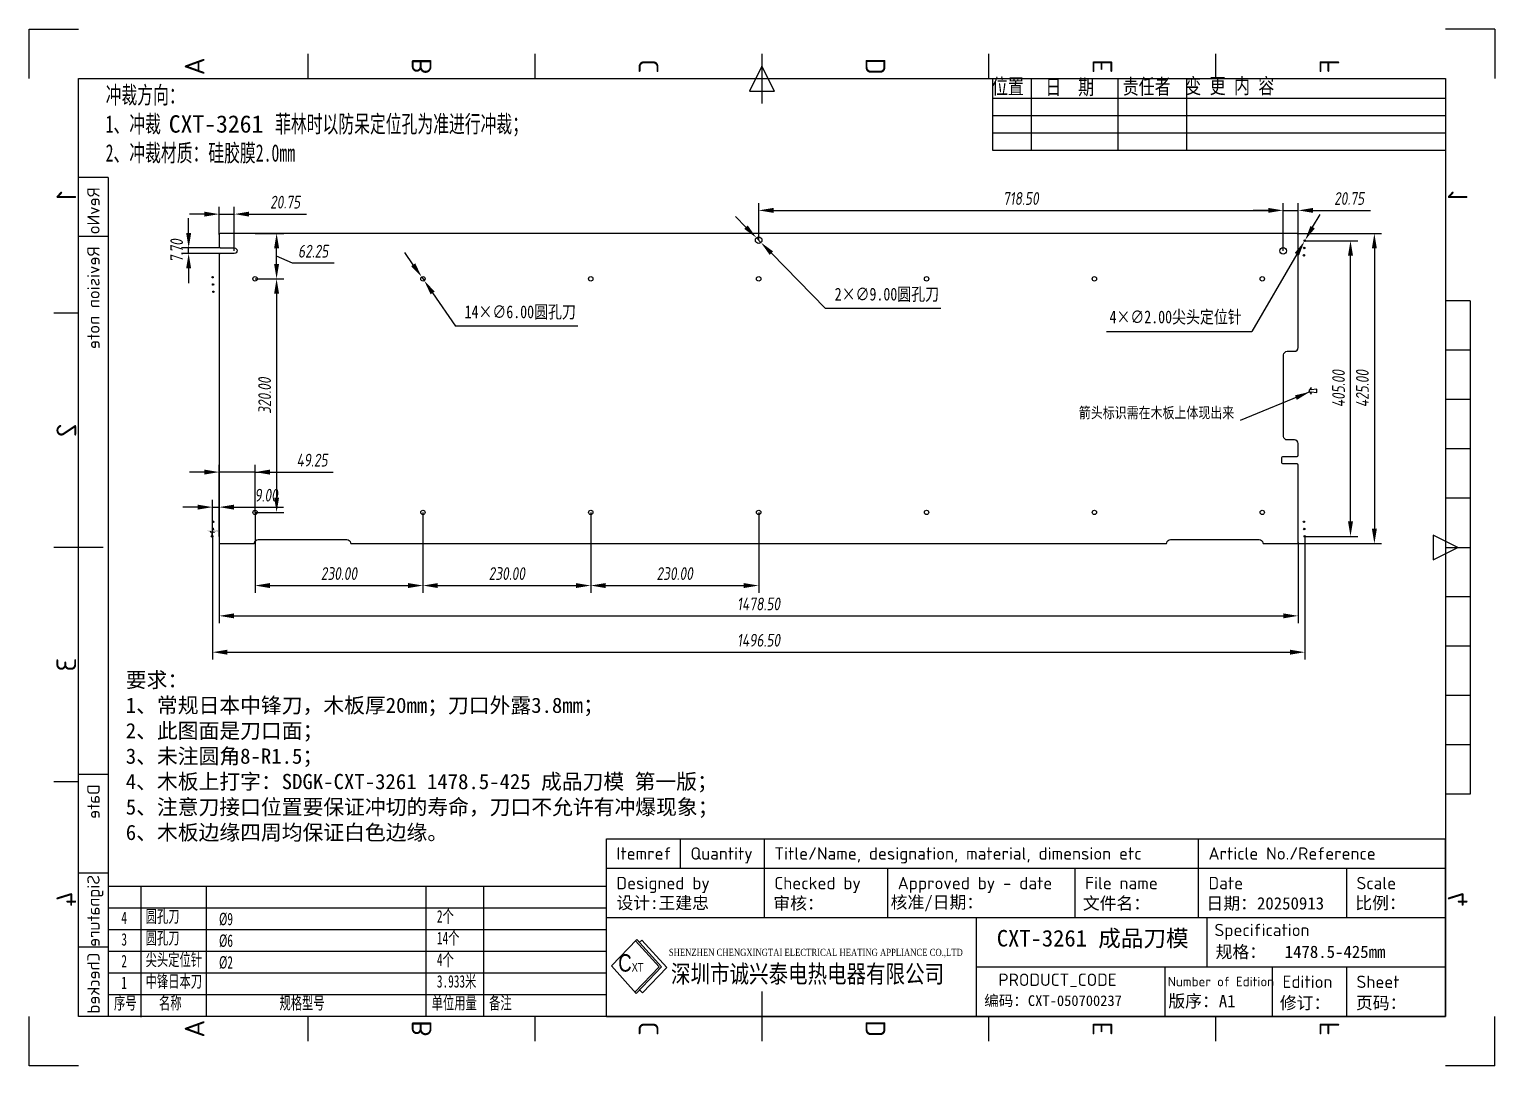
# Model space of a CAD drawing. Header units: millimetres. Extents: x -2003 to 8583, y -2734 to 1824.
# Drawn here: x 6575 to 8583, y 404 to 1824 of the extents above; entities that cross this region are included whole.
import ezdxf
from ezdxf.enums import TextEntityAlignment as Align

# ---------------------------------------------------------------- set-up
doc = ezdxf.new("R2010")
doc.units = ezdxf.units.MM
doc.header["$PDMODE"] = 35
doc.header["$PDSIZE"] = -8
for name, color, linetype in [('0 @ 1', 7, 'Continuous'), ('FRAME 025', 7, 'Continuous'), ('FRAME 050', 6, 'Continuous'), ('FRAME 070', 5, 'Continuous'), ('FRAME 200', 8, 'Continuous')]:
    doc.layers.add(name, color=color, linetype=linetype)
for name, color, linetype, lineweight in [('几何体', 7, 'Continuous', 15), ('剖面线层', 2, 'Continuous', 25), ('参照', 6, 'Continuous', 9), ('标注', 84, 'Continuous', 9)]:
    doc.layers.add(name, color=color, linetype=linetype, lineweight=lineweight)
doc.styles.add('ISO Proportional', font='isocpeur.ttf')
doc.styles.get("Standard").update_dxf_attribs({"font": 'txt', "width": 0.8})
doc.styles.add('斜仿宋', font='tssdeng.shx', dxfattribs={"width": 0.8, "oblique": 8, "bigfont": 'tssdchn.shx'})
doc.styles.add('机械', font='', dxfattribs={"width": 0.667, "height": 16})
doc.styles.add('标准', font='txt', dxfattribs={"width": 0.667, "height": 22.577778})
doc.styles.add('标注', font='', dxfattribs={"height": 12})
doc.styles.get('机械').set_extended_font_data('SimSun')
doc.styles.get('标注').set_extended_font_data('SimSun')
doc.dimstyles.new('GB 4458', dxfattribs={"dimtxt": 3.5, "dimasz": 2.5, "dimexe": 1.25, "dimexo": 0.625, "dimtad": 1, "dimtoh": 1, "dimzin": 9, "dimdsep": 46, "dimtxsty": '斜仿宋', "dimcen": 2.5, "dimazin": 2, "dimtfac": 1, "dimtdec": 4, "dimtmove": 0, "dimatfit": 3, "dimfxl": 1, "dimtolj": 1, "dimtzin": 0, "dimarcsym": 1})
doc.dimstyles.new('ISO-25', dxfattribs={"dimtxt": 2.5, "dimasz": 2.5, "dimexe": 1.25, "dimexo": 0.625, "dimtad": 1, "dimtoh": 1, "dimzin": 9, "dimdsep": 46, "dimtxsty": '斜仿宋', "dimcen": 2.5, "dimazin": 2, "dimtfac": 1, "dimtmove": 0, "dimatfit": 3, "dimfxl": 1, "dimarcsym": 1})

# ---------------------------------------------------------------- blocks, each defined once
blk = doc.blocks.new('*D40')
at = {"layer": 'Defpoints', "color": 0}
for p in [(6825.7, 1129.5), (6826.5, 1135.1), (6826.5, 1129.5)]:
    blk.add_point(p, dxfattribs=at)
at = {"layer": '参照', "color": 0, "lineweight": -2}
for p, q in [((6824.5, 1135.1), (6823.2, 1135.1)), ((6825.7, 1129.8), (6825.7, 1135.7)), ((6825.7, 1135.1), (6826.5, 1135.1)), ((6826.5, 1129.8), (6826.5, 1135.7)), ((6827.7, 1135.1), (6829, 1135.1))]:
    blk.add_line(p, q, dxfattribs=at)
at = {"layer": '参照', "color": 0}
for points in [[(6824.5, 1134.9), (6824.5, 1135.3), (6825.7, 1135.1)], [(6827.7, 1135.3), (6827.7, 1134.9), (6826.5, 1135.1)]]:
    blk.add_solid(points, dxfattribs=at)
at = {"layer": '参照', "color": 0, "insert": (6826.1, 1136.3), "char_height": 1.75, "attachment_point": 5, "style": '斜仿宋'}
blk.add_mtext('\\A1;每个向内偏移{\\Ftssdeng.shx,tssdchn.shx;0.75}', dxfattribs=at)
blk = doc.blocks.new('*D22')
at = {"layer": 'Defpoints', "color": 0}
for p in [(8322.4, 1533.6), (8323.5, 1535.4)]:
    blk.add_point(p, dxfattribs=at)
at = {"layer": '标注', "color": 0, "lineweight": -2}
for p, q in [((8333.7, 1553), (8344, 1570.6)), ((8323.5, 1535.4), (8322.4, 1533.6)), ((8312.2, 1516), (8250.2, 1410)), ((8051.4, 1410), (8250.2, 1410))]:
    blk.add_line(p, q, dxfattribs=at)
at = {"layer": '标注', "color": 0}
for points in [[(8330.8, 1554.7), (8336.7, 1551.3), (8323.5, 1535.4)], [(8315.1, 1514.3), (8309.2, 1517.7), (8322.4, 1533.6)]]:
    blk.add_solid(points, dxfattribs=at)
at = {"layer": '标注', "color": 0, "insert": (8146, 1429.1), "char_height": 17.5, "attachment_point": 5}
blk.add_mtext('4{\\f宋体|b0|i0|c134|p2;×}∅2.00{\\f宋体|b0|i0|c134|p2;尖头定位针}', dxfattribs=at)
blk = doc.blocks.new('*D23')
at = {"layer": 'Defpoints', "color": 0}
for p in [(7571.6, 1538.5), (7577.8, 1532)]:
    blk.add_point(p, dxfattribs=at)
at = {"layer": '标注', "color": 0, "lineweight": -2}
for p, q in [((7557.3, 1553), (7543, 1567.6)), ((7571.6, 1538.5), (7577.8, 1532)), ((7592.1, 1517.5), (7666.5, 1441.5)), ((7824.5, 1441.5), (7666.5, 1441.5))]:
    blk.add_line(p, q, dxfattribs=at)
at = {"layer": '标注', "color": 0}
for points in [[(7554.9, 1550.7), (7559.7, 1555.4), (7571.6, 1538.5)], [(7594.5, 1519.8), (7589.7, 1515.1), (7577.8, 1532)]]:
    blk.add_solid(points, dxfattribs=at)
at = {"layer": '标注', "color": 0, "insert": (7750.4, 1460.3), "char_height": 17.5, "attachment_point": 5}
blk.add_mtext('2{\\f宋体|b0|i0|c134|p2;×}∅9.00{\\f宋体|b0|i0|c134|p2;圆孔刀}', dxfattribs=at)
blk = doc.blocks.new('*D24')
at = {"layer": 'Defpoints', "color": 0}
for p in [(7113, 1484.7), (7116.4, 1479.8)]:
    blk.add_point(p, dxfattribs=at)
at = {"layer": '标注', "color": 0, "lineweight": -2}
for p, q in [((7101.4, 1501.5), (7089.9, 1518.3)), ((7113, 1484.7), (7116.4, 1479.8)), ((7128, 1463), (7159.4, 1417.3)), ((7326.8, 1417.3), (7159.4, 1417.3))]:
    blk.add_line(p, q, dxfattribs=at)
at = {"layer": '标注', "color": 0}
for points in [[(7098.6, 1499.6), (7104.2, 1503.5), (7113, 1484.7)], [(7130.8, 1464.9), (7125.2, 1461), (7116.4, 1479.8)]]:
    blk.add_solid(points, dxfattribs=at)
at = {"layer": '标注', "color": 0, "insert": (7248, 1436.1), "char_height": 17.5, "attachment_point": 5}
blk.add_mtext('14{\\f宋体|b0|i0|c134|p2;×}∅6.00{\\f宋体|b0|i0|c134|p2;圆孔刀}', dxfattribs=at)
blk = doc.blocks.new('*D25')
at = {"layer": 'Defpoints', "color": 0}
for p in [(6835.5, 1121), (8314, 1121), (8314, 1020.6)]:
    blk.add_point(p, dxfattribs=at)
at = {"layer": '参照', "color": 0, "lineweight": -2}
for p, q in [((6835.5, 1121), (6835.5, 1010.6)), ((8314, 1121), (8314, 1010.6)), ((6855.9, 1020.6), (8293.6, 1020.6))]:
    blk.add_line(p, q, dxfattribs=at)
at = {"layer": '参照', "color": 0}
for points in [[(6855.9, 1024), (6855.9, 1017.2), (6835.5, 1020.6)], [(8293.6, 1017.2), (8293.6, 1024), (8314, 1020.6)]]:
    blk.add_solid(points, dxfattribs=at)
at = {"layer": '参照', "color": 0, "insert": (7574.7, 1036.9), "char_height": 17.5, "attachment_point": 5, "style": '斜仿宋'}
blk.add_mtext('1478.50', dxfattribs=at)
blk = doc.blocks.new('*D26')
at = {"layer": 'Defpoints', "color": 0}
for p in [(6826.5, 1129.5), (8323, 1129.5), (8323, 970.8)]:
    blk.add_point(p, dxfattribs=at)
at = {"layer": '参照', "color": 0, "lineweight": -2}
for p, q in [((6826.5, 1129.5), (6826.5, 960.8)), ((8323, 1129.5), (8323, 960.8)), ((6846.9, 970.8), (8302.6, 970.8))]:
    blk.add_line(p, q, dxfattribs=at)
at = {"layer": '参照', "color": 0}
for points in [[(6846.9, 974.2), (6846.9, 967.4), (6826.5, 970.8)], [(8302.6, 967.4), (8302.6, 974.2), (8323, 970.8)]]:
    blk.add_solid(points, dxfattribs=at)
at = {"layer": '参照', "color": 0, "insert": (7574.7, 987.2), "char_height": 17.5, "attachment_point": 5, "style": '斜仿宋'}
blk.add_mtext('1496.50', dxfattribs=at)
blk = doc.blocks.new('*D27')
at = {"layer": 'Defpoints', "color": 0}
for p in [(8312.5, 1544.5), (8312.5, 1119.5), (8418.3, 1119.5)]:
    blk.add_point(p, dxfattribs=at)
at = {"layer": '参照', "color": 0, "lineweight": -2}
for p, q in [((8312.5, 1544.5), (8428.3, 1544.5)), ((8418.3, 1524.1), (8418.3, 1139.9)), ((8312.5, 1119.5), (8428.3, 1119.5))]:
    blk.add_line(p, q, dxfattribs=at)
at = {"layer": '参照', "color": 0}
for points in [[(8421.7, 1524.1), (8414.9, 1524.1), (8418.3, 1544.5)], [(8414.9, 1139.9), (8421.7, 1139.9), (8418.3, 1119.5)]]:
    blk.add_solid(points, dxfattribs=at)
at = {"layer": '参照', "color": 0, "insert": (8401.9, 1332), "char_height": 17.5, "attachment_point": 5, "rotation": 90, "style": '斜仿宋'}
blk.add_mtext('425.00', dxfattribs=at)
blk = doc.blocks.new('*D28')
at = {"layer": 'Defpoints', "color": 0}
for p in [(8323, 1534.5), (8385.6, 1534.5), (8323, 1129.5)]:
    blk.add_point(p, dxfattribs=at)
at = {"layer": '参照', "color": 0, "lineweight": -2}
for p, q in [((8323, 1534.5), (8395.6, 1534.5)), ((8385.6, 1149.9), (8385.6, 1514.1)), ((8323, 1129.5), (8395.6, 1129.5))]:
    blk.add_line(p, q, dxfattribs=at)
at = {"layer": '参照', "color": 0}
for points in [[(8389, 1514.1), (8382.2, 1514.1), (8385.6, 1534.5)], [(8382.2, 1149.9), (8389, 1149.9), (8385.6, 1129.5)]]:
    blk.add_solid(points, dxfattribs=at)
at = {"layer": '参照', "color": 0, "insert": (8369.2, 1332), "char_height": 17.5, "attachment_point": 5, "rotation": 90, "style": '斜仿宋'}
blk.add_mtext('405.00', dxfattribs=at)
blk = doc.blocks.new('*D29')
at = {"layer": 'Defpoints', "color": 0}
for p in [(6884.7, 1482.3), (6884.7, 1162.3), (6914.2, 1162.3)]:
    blk.add_point(p, dxfattribs=at)
at = {"layer": '参照', "color": 0, "lineweight": -2}
for p, q in [((6884.7, 1482.3), (6924.2, 1482.3)), ((6914.2, 1461.9), (6914.2, 1182.7)), ((6884.7, 1162.3), (6924.2, 1162.3))]:
    blk.add_line(p, q, dxfattribs=at)
at = {"layer": '参照', "color": 0}
for points in [[(6917.6, 1461.9), (6910.8, 1461.9), (6914.2, 1482.3)], [(6910.8, 1182.7), (6917.6, 1182.7), (6914.2, 1162.3)]]:
    blk.add_solid(points, dxfattribs=at)
at = {"layer": '参照', "color": 0, "insert": (6897.8, 1322.3), "char_height": 17.5, "attachment_point": 5, "rotation": 90, "style": '斜仿宋'}
blk.add_mtext('320.00', dxfattribs=at)
blk = doc.blocks.new('*D30')
at = {"layer": 'Defpoints', "color": 0}
for p in [(6884.7, 1544.5), (6914.2, 1544.5), (6884.7, 1482.3)]:
    blk.add_point(p, dxfattribs=at)
at = {"layer": '参照', "color": 0, "lineweight": -2}
for p, q in [((6884.7, 1544.5), (6924.2, 1544.5)), ((6914.2, 1502.7), (6914.2, 1524.1)), ((6936, 1503.7), (6914.2, 1513.4)), ((6992.9, 1503.7), (6936, 1503.7)), ((6884.7, 1482.3), (6924.2, 1482.3))]:
    blk.add_line(p, q, dxfattribs=at)
at = {"layer": '参照', "color": 0}
for points in [[(6917.6, 1524.1), (6910.8, 1524.1), (6914.2, 1544.5)], [(6910.8, 1502.7), (6917.6, 1502.7), (6914.2, 1482.3)]]:
    blk.add_solid(points, dxfattribs=at)
at = {"layer": '参照', "color": 0, "insert": (6964.4, 1520.1), "char_height": 17.5, "attachment_point": 5, "style": '斜仿宋'}
blk.add_mtext('62.25', dxfattribs=at)
blk = doc.blocks.new('*D31')
at = {"layer": 'Defpoints', "color": 0}
for p in [(6884.7, 1162.3), (7114.7, 1162.3), (7114.7, 1062.1)]:
    blk.add_point(p, dxfattribs=at)
at = {"layer": '参照', "color": 0, "lineweight": -2}
for p, q in [((6884.7, 1162.3), (6884.7, 1052.1)), ((7114.7, 1162.3), (7114.7, 1052.1)), ((6905.1, 1062.1), (7094.3, 1062.1))]:
    blk.add_line(p, q, dxfattribs=at)
at = {"layer": '参照', "color": 0}
for points in [[(6905.1, 1065.5), (6905.1, 1058.7), (6884.7, 1062.1)], [(7094.3, 1058.7), (7094.3, 1065.5), (7114.7, 1062.1)]]:
    blk.add_solid(points, dxfattribs=at)
at = {"layer": '参照', "color": 0, "insert": (6999.7, 1078.5), "char_height": 17.5, "attachment_point": 5, "style": '斜仿宋'}
blk.add_mtext('230.00', dxfattribs=at)
blk = doc.blocks.new('*D32')
at = {"layer": 'Defpoints', "color": 0}
for p in [(7114.7, 1162.3), (7344.7, 1162.3), (7344.7, 1062.1)]:
    blk.add_point(p, dxfattribs=at)
at = {"layer": '参照', "color": 0, "lineweight": -2}
for p, q in [((7114.7, 1162.3), (7114.7, 1052.1)), ((7344.7, 1162.3), (7344.7, 1052.1)), ((7135.1, 1062.1), (7324.3, 1062.1))]:
    blk.add_line(p, q, dxfattribs=at)
at = {"layer": '参照', "color": 0}
for points in [[(7135.1, 1065.5), (7135.1, 1058.7), (7114.7, 1062.1)], [(7324.3, 1058.7), (7324.3, 1065.5), (7344.7, 1062.1)]]:
    blk.add_solid(points, dxfattribs=at)
at = {"layer": '参照', "color": 0, "insert": (7229.7, 1078.5), "char_height": 17.5, "attachment_point": 5, "style": '斜仿宋'}
blk.add_mtext('230.00', dxfattribs=at)
blk = doc.blocks.new('*D33')
at = {"layer": 'Defpoints', "color": 0}
for p in [(6835.5, 1217.5), (6835.5, 1162.3), (6884.7, 1162.3)]:
    blk.add_point(p, dxfattribs=at)
at = {"layer": '参照', "color": 0, "lineweight": -2}
for p, q in [((6835.5, 1162.3), (6835.5, 1227.5)), ((6884.7, 1162.3), (6884.7, 1227.5)), ((6815.1, 1217.5), (6794.7, 1217.5)), ((6884.7, 1217.5), (6835.5, 1217.5)), ((6884.7, 1217.5), (6991.6, 1217.5))]:
    blk.add_line(p, q, dxfattribs=at)
at = {"layer": '参照', "color": 0}
for points in [[(6815.1, 1214.1), (6815.1, 1220.9), (6835.5, 1217.5)], [(6905.1, 1220.9), (6905.1, 1214.1), (6884.7, 1217.5)]]:
    blk.add_solid(points, dxfattribs=at)
at = {"layer": '参照', "color": 0, "insert": (6962.9, 1233.9), "char_height": 17.5, "attachment_point": 5, "style": '斜仿宋'}
blk.add_mtext('49.25', dxfattribs=at)
blk = doc.blocks.new('*D34')
at = {"layer": 'Defpoints', "color": 0}
for p in [(7344.7, 1162.3), (7574.7, 1162.3), (7574.7, 1062.1)]:
    blk.add_point(p, dxfattribs=at)
at = {"layer": '参照', "color": 0, "lineweight": -2}
for p, q in [((7344.7, 1162.3), (7344.7, 1052.1)), ((7574.7, 1162.3), (7574.7, 1052.1)), ((7365.1, 1062.1), (7554.3, 1062.1))]:
    blk.add_line(p, q, dxfattribs=at)
at = {"layer": '参照', "color": 0}
for points in [[(7365.1, 1065.5), (7365.1, 1058.7), (7344.7, 1062.1)], [(7554.3, 1058.7), (7554.3, 1065.5), (7574.7, 1062.1)]]:
    blk.add_solid(points, dxfattribs=at)
at = {"layer": '参照', "color": 0, "insert": (7459.7, 1078.5), "char_height": 17.5, "attachment_point": 5, "style": '斜仿宋'}
blk.add_mtext('230.00', dxfattribs=at)
blk = doc.blocks.new('*D35')
at = {"layer": 'Defpoints', "color": 0}
for p in [(8293.2, 1576), (7574.7, 1535.3), (8293.2, 1520.8)]:
    blk.add_point(p, dxfattribs=at)
at = {"layer": '参照', "color": 0, "lineweight": -2}
for p, q in [((7574.7, 1535.3), (7574.7, 1586)), ((7595.1, 1576), (8272.8, 1576)), ((8293.2, 1520.8), (8293.2, 1586))]:
    blk.add_line(p, q, dxfattribs=at)
at = {"layer": '参照', "color": 0}
for points in [[(7595.1, 1579.4), (7595.1, 1572.6), (7574.7, 1576)], [(8272.8, 1572.6), (8272.8, 1579.4), (8293.2, 1576)]]:
    blk.add_solid(points, dxfattribs=at)
at = {"layer": '参照', "color": 0, "insert": (7934, 1592.3), "char_height": 17.5, "attachment_point": 5, "style": '斜仿宋'}
blk.add_mtext('718.50', dxfattribs=at)
blk = doc.blocks.new('*D36')
at = {"layer": 'Defpoints', "color": 0}
for p in [(8314, 1576), (8293.2, 1544.5), (8314, 1543)]:
    blk.add_point(p, dxfattribs=at)
at = {"layer": '参照', "color": 0, "lineweight": -2}
for p, q in [((8272.8, 1576), (8252.4, 1576)), ((8293.2, 1544.5), (8293.2, 1586)), ((8293.2, 1576), (8314, 1576)), ((8314, 1543), (8314, 1586)), ((8334.4, 1576), (8412.8, 1576))]:
    blk.add_line(p, q, dxfattribs=at)
at = {"layer": '参照', "color": 0}
for points in [[(8272.8, 1572.6), (8272.8, 1579.4), (8293.2, 1576)], [(8334.4, 1579.4), (8334.4, 1572.6), (8314, 1576)]]:
    blk.add_solid(points, dxfattribs=at)
at = {"layer": '参照', "color": 0, "insert": (8383.8, 1592.3), "char_height": 17.5, "attachment_point": 5, "style": '斜仿宋'}
blk.add_mtext('20.75', dxfattribs=at)
blk = doc.blocks.new('*D37')
at = {"layer": 'Defpoints', "color": 0}
for p in [(6793.7, 1524.6), (6836.9, 1524.6), (6836.9, 1516.9)]:
    blk.add_point(p, dxfattribs=at)
at = {"layer": '参照', "color": 0, "lineweight": -2}
for p, q in [((6793.7, 1545), (6793.7, 1565.4)), ((6836.9, 1524.6), (6783.7, 1524.6)), ((6836.9, 1516.9), (6783.7, 1516.9)), ((6793.7, 1516.9), (6793.7, 1524.6)), ((6793.7, 1496.5), (6793.7, 1476.1))]:
    blk.add_line(p, q, dxfattribs=at)
at = {"layer": '参照', "color": 0}
for points in [[(6790.3, 1545), (6797.1, 1545), (6793.7, 1524.6)], [(6797.1, 1496.5), (6790.3, 1496.5), (6793.7, 1516.9)]]:
    blk.add_solid(points, dxfattribs=at)
at = {"layer": '参照', "color": 0, "insert": (6777.3, 1520.8), "char_height": 17.5, "attachment_point": 5, "rotation": 90, "style": '斜仿宋'}
blk.add_mtext('7.70', dxfattribs=at)
blk = doc.blocks.new('*D38')
at = {"layer": 'Defpoints', "color": 0}
for p in [(6856.2, 1570.9), (6835.5, 1543), (6856.2, 1520.8)]:
    blk.add_point(p, dxfattribs=at)
at = {"layer": '参照', "color": 0, "lineweight": -2}
for p, q in [((6815.1, 1570.9), (6794.7, 1570.9)), ((6835.5, 1543), (6835.5, 1580.9)), ((6835.5, 1570.9), (6856.2, 1570.9)), ((6856.2, 1520.8), (6856.2, 1580.9)), ((6876.6, 1570.9), (6955.1, 1570.9))]:
    blk.add_line(p, q, dxfattribs=at)
at = {"layer": '参照', "color": 0}
for points in [[(6815.1, 1567.5), (6815.1, 1574.3), (6835.5, 1570.9)], [(6876.6, 1574.3), (6876.6, 1567.5), (6856.2, 1570.9)]]:
    blk.add_solid(points, dxfattribs=at)
at = {"layer": '参照', "color": 0, "insert": (6926, 1587.3), "char_height": 17.5, "attachment_point": 5, "style": '斜仿宋'}
blk.add_mtext('20.75', dxfattribs=at)
blk = doc.blocks.new('*D39')
at = {"layer": 'Defpoints', "color": 0}
for p in [(6835.5, 1169.5), (6826.5, 1129.5), (6835.5, 1129.5)]:
    blk.add_point(p, dxfattribs=at)
at = {"layer": '参照', "color": 0, "lineweight": -2}
for p, q in [((6806.1, 1169.5), (6785.7, 1169.5)), ((6826.5, 1129.5), (6826.5, 1179.5)), ((6826.5, 1169.5), (6835.5, 1169.5)), ((6835.5, 1129.5), (6835.5, 1179.5)), ((6855.9, 1169.5), (6923.8, 1169.5))]:
    blk.add_line(p, q, dxfattribs=at)
at = {"layer": '参照', "color": 0}
for points in [[(6806.1, 1166.1), (6806.1, 1172.9), (6826.5, 1169.5)], [(6855.9, 1172.9), (6855.9, 1166.1), (6835.5, 1169.5)]]:
    blk.add_solid(points, dxfattribs=at)
at = {"layer": '参照', "color": 0, "insert": (6900, 1185.9), "char_height": 17.5, "attachment_point": 5, "style": '斜仿宋'}
blk.add_mtext('9.00', dxfattribs=at)
blk = doc.blocks.new('20251221.102451')
at = {"color": 0, "lineweight": 9}
for p, q in [((832.31, 172.772), (797.759, 136.719)), ((863.021, 135.638), (830.776, 171.172)), ((866.12, 135.513), (832.31, 172.772)), ((835.76, 168.97), (839.387, 171.973)), ((873.287, 134.616), (839.387, 171.973)), ((797.759, 136.719), (831.38, 99.083)), ((829.823, 100.825), (863.021, 135.638)), ((831.38, 99.083), (866.12, 135.513)), ((840.184, 99.901), (873.287, 134.616)), ((835.903, 103.825), (840.184, 99.901))]:
    blk.add_line(p, q, dxfattribs=at)
at = {"color": 0}
for centre, radius in [((999.333, 1130.855), 4.5), ((1747.583, 1130.105), 1), ((1717.833, 1116.355), 4.5), ((1746.333, 1110.105), 1), ((1746.833, 1120.105), 1), ((251.083, 1080.105), 1), ((251.833, 1070.105), 1), ((309.333, 1077.855), 3), ((539.333, 1077.855), 3), ((769.333, 1077.855), 3), ((999.333, 1077.855), 3), ((1229.333, 1077.855), 3), ((1459.333, 1077.855), 3), ((1689.333, 1077.855), 3), ((252.333, 1060.105), 1), ((309.333, 757.855), 3), ((539.333, 757.855), 3), ((769.333, 757.855), 3), ((999.333, 757.855), 3), ((1229.333, 757.855), 3), ((1459.333, 757.855), 3), ((1689.333, 757.855), 3), ((1746.333, 745.105), 1), ((1746.833, 735.105), 1), ((1747.583, 725.105), 1)]:
    blk.add_circle(centre, radius, dxfattribs=at)
at = {"layer": 'FRAME 050', "color": 0}
for p, q in [((381.955, 1352.052), (381.955, 1385.853)), ((692.927, 1352.052), (692.927, 1385.853)), ((1003.898, 1385.853), (1003.898, 1318.251)), ((1314.87, 1352.052), (1314.87, 1385.853)), ((1625.842, 1352.052), (1625.842, 1385.853)), ((1003.898, 1368.952), (986.998, 1335.151)), ((1020.799, 1335.151), (1003.898, 1368.952)), ((986.998, 1335.151), (1020.799, 1335.151)), ((1973.996, 1047.84), (1940.194, 1047.84)), ((1973.996, 1047.84), (1973.996, 371.814)), ((67.603, 1030.94), (33.801, 1030.94)), ((1973.996, 980.238), (1940.194, 980.238)), ((1973.996, 912.635), (1940.194, 912.635)), ((1973.996, 845.032), (1940.194, 845.032)), ((1973.996, 777.43), (1940.194, 777.43)), ((1957.095, 709.827), (1923.294, 726.728)), ((1923.294, 726.728), (1923.294, 692.927)), ((101.404, 709.827), (33.801, 709.827)), ((1923.294, 692.927), (1957.095, 709.827)), ((1940.194, 709.827), (1973.996, 709.827)), ((1973.996, 642.225), (1940.194, 642.225)), ((1973.996, 574.622), (1940.194, 574.622)), ((1973.996, 507.019), (1940.194, 507.019)), ((1973.996, 439.417), (1940.194, 439.417)), ((67.603, 388.715), (33.801, 388.715)), ((1973.996, 371.814), (1940.194, 371.814)), ((1003.898, 101.404), (1003.898, 33.801)), ((381.955, 33.801), (381.955, 67.603)), ((692.927, 33.801), (692.927, 67.603)), ((1314.87, 33.801), (1314.87, 67.603)), ((1625.842, 33.801), (1625.842, 67.603))]:
    blk.add_line(p, q, dxfattribs=at)
at = {"layer": 'FRAME 070', "color": 0}
for p, q in [((67.603, 67.603), (67.603, 1352.052)), ((67.603, 1352.052), (1940.194, 1352.052)), ((1320.13, 1253.74), (1320.13, 1352.052)), ((1373.003, 1253.74), (1373.003, 1352.052)), ((1491.82, 1253.74), (1491.82, 1352.052)), ((1585.95, 1253.74), (1585.95, 1352.052)), ((1940.194, 1352.052), (1940.194, 67.603)), ((1940.194, 1324.751), (1320.13, 1324.751)), ((1940.194, 1301.081), (1320.13, 1301.081)), ((1940.194, 1277.41), (1320.13, 1277.41)), ((1940.194, 1253.74), (1320.13, 1253.74)), ((108.164, 1216.847), (67.603, 1216.847)), ((108.164, 1216.847), (108.164, 67.603)), ((108.164, 1135.724), (67.603, 1135.724)), ((108.164, 398.855), (67.603, 398.855)), ((790.95, 67.603), (790.95, 310.972)), ((790.95, 310.972), (1940.194, 310.972)), ((892.354, 270.41), (892.354, 310.972)), ((1007.279, 270.41), (1007.279, 310.972)), ((1602.181, 270.41), (1602.181, 310.972)), ((1940.194, 67.603), (1940.194, 310.972)), ((108.164, 263.65), (67.603, 263.65)), ((790.95, 270.41), (1940.194, 270.41)), ((1007.279, 202.808), (1007.279, 270.41)), ((1176.285, 202.808), (1176.285, 270.41)), ((1433.175, 202.808), (1433.175, 270.41)), ((1602.181, 202.808), (1602.181, 270.41)), ((1804.989, 202.808), (1804.989, 270.41)), ((108.164, 245.72), (790.948, 245.72)), ((153.287, 66.674), (153.287, 245.72)), ((242.991, 67.603), (242.991, 245.72)), ((543.562, 67.603), (543.562, 245.72)), ((622.84, 67.603), (622.84, 245.72)), ((108.164, 216.034), (790.948, 216.034)), ((790.95, 202.808), (1940.194, 202.808)), ((1297.97, 67.603), (1297.97, 202.808)), ((1613.67, 135.205), (1613.67, 202.808)), ((108.164, 186.348), (790.948, 186.348)), ((108.164, 162.246), (67.603, 162.246)), ((108.164, 156.661), (790.948, 156.661)), ((108.164, 126.975), (790.948, 126.975)), ((1297.97, 135.205), (1940.194, 135.205)), ((1556.191, 67.603), (1556.191, 135.205)), ((1703.585, 67.603), (1703.585, 135.205)), ((1804.989, 67.603), (1804.989, 135.205)), ((108.164, 97.289), (790.948, 97.289)), ((1940.194, 67.603), (67.603, 67.603)), ((790.95, 67.603), (1940.194, 67.603))]:
    blk.add_line(p, q, dxfattribs=at)
at = {"layer": 'FRAME 200', "color": 0}
for p, q in [((0, 1352.052), (0, 1419.654)), ((0, 1419.654), (67.603, 1419.654)), ((2007.797, 1419.654), (1940.194, 1419.654)), ((2007.797, 1419.654), (2007.797, 1352.052)), ((0, 0), (0, 67.603)), ((2007.797, 0), (2007.797, 67.603)), ((67.603, 0), (0, 0)), ((2007.797, 0), (1940.194, 0))]:
    blk.add_line(p, q, dxfattribs=at)
at = {"layer": '剖面线层', "color": 0}
blk.add_lwpolyline([(1753.333, 924.355), (1756.333, 919.855), (1756.333, 922.855), (1764.312, 922.105), (1764.312, 926.605), (1756.333, 925.855), (1756.333, 928.855), (1753.333, 924.355)], close=True, dxfattribs=at)
at = {"color": 0, "insert": (104.576, 1341.575), "char_height": 23.79688, "attachment_point": 1, "style": '标准'}
blk.add_mtext_dynamic_manual_height_columns('{\\f宋体|b0|i0|c134|p2;冲裁方向：}\\P1{\\f宋体|b0|i0|c134|p2;、冲裁 \\fSimHei|b0|i0|c134|p49;\\W1;CXT-3261 \\W0.667;菲林时以防呆定位孔为准进行冲裁；}\\P2{\\fSimHei|b0|i0|c134|p49;、冲裁材质：硅胶膜}2.0mm ', width=850.86623, gutter_width=29.746, heights=[580.332], dxfattribs=at)
at = {"color": 0, "insert": (132.184, 538.979), "char_height": 20.890788, "width": 1600.93573, "attachment_point": 1, "style": '标注'}
blk.add_mtext('要求：\\P1、常规日本中锋刀，木板厚20mm；刀口外露3.8mm；\\P2、此图面是刀口面；\\P3、未注圆角8-{\\C2;R1.5}；\\P4、木板上打字：{\\C256;SDGK-\\fSimHei|b0|i0|c134|p49;CXT-3261\\fSimSun|b0|i0|c134|p2; }1478.5-425{\\C256; }成品刀模 第一版；\\P5、注意刀接口位置要保证冲切的寿命，刀口不允许有冲爆现象；\\P6、木板边缘四周均保证白色边缘。', dxfattribs=at)
at = {"color": 0, "insert": (806.946, 152.65), "char_height": 27.77057, "width": 52.80743, "attachment_point": 1}
blk.add_mtext('{\\fFZShuTi|b0|i0|c134|p2;\\H0.8571x;C\\H0.5x;XT}', dxfattribs=at)
at = {"layer": '0 @ 1', "color": 0, "insert": (972.294, 185.929), "char_height": 54.82801, "width": 969.42086, "attachment_point": 1, "style": '标注'}
blk.add_mtext('\\pxqc;{\\fSimHei|b0|i0|c134|p49;\\H0.414091x;\\C3;CXT-3261 成品刀模\\P\\P\\fSimSun|b0|i0|c134|p2;\\H2.414931x; }', dxfattribs=at)
at = {"layer": 'FRAME 025', "color": 0, "style": 'ISO Proportional', "text_generation_flag": 2}
for s, height, p in [('RevNo', 16.9006, (87.883, 1203.326)), ('Revision note', 16.90065, (87.883, 1122.203)), ('Date', 16.9006, (87.883, 385.335)), ('Signature', 16.9006, (87.883, 261.21)), ('Checked', 16.9006, (87.883, 154.925))]:
    blk.add_text(s, height=height, rotation=90, dxfattribs=at).set_placement(p, align=Align.MIDDLE_LEFT)
at = {"layer": 'FRAME 025', "color": 0, "style": 'ISO Proportional'}
for s, height, p in [('Itemref', 16.9006, (804.471, 290.691)), ('Quantity', 16.9006, (905.875, 290.691)), ('Title/Name, designation, material, dimension etc', 16.90065, (1020.799, 290.691)), ('Article No./Reference', 16.90065, (1615.702, 290.691)), ('Designed by', 16.90065, (804.471, 250.13)), ('Checked by', 16.9006, (1020.799, 250.13)), ('Approved by - date', 16.90065, (1189.806, 250.13)), ('File name', 16.9006, (1446.695, 250.13)), ('Date', 16.9006, (1615.702, 250.13)), ('Scale', 16.9006, (1818.51, 250.13)), ('Specification', 16.90065, (1623.88, 185.874)), ('Number of Edition', 12.91786, (1559.916, 115.211)), ('Edition', 16.9006, (1717.106, 114.924)), ('Sheet', 16.9006, (1818.51, 114.924))]:
    blk.add_text(s, height=height, dxfattribs=at).set_placement(p, align=Align.MIDDLE_LEFT)
blk.add_text('PRODUCT_CODE', height=16.90065, dxfattribs=at).set_placement((1408.891, 116.903), align=Align.MIDDLE)
at = {"layer": 'FRAME 025', "color": 0, "attachment_point": 1, "style": 'ISO Proportional'}
for s, insert, char_height, width in [('{\\fSimSun|b0|i0|c134|p2;设计:王建忠}', (804.471, 231.539), 16.90065, 138.58531), ('{\\fￋￎￌﾣﾤ|b0|i0|c134|p2;审核：}', (1019.429, 230.863), 16.90065, 138.58531), ('{\\fSimSun|b0|i0|c134|p2;核准/日期：}', (1180.151, 232.314), 16.90065, 265.5408), ('{\\fￋￎￌﾣﾤ|b0|i0|c134|p2;文件名：}', (1443.472, 230.863), 16.90065, 138.58531), ('{\\fSimSun|b0|i0|c134|p2;日期：20250913}', (1612.914, 230.863), 16.90065, 309.64006), ('{\\fￋￎￌﾣﾤ|b0|i0|c134|p2;比例：}', (1816.807, 231.339), 16.90065, 138.58531), ('{\\fￋￎￌﾣﾤ|b0|i0|c134|p2;规格：}', (1625.362, 164.458), 16.90065, 138.58531), ('{\\fSimSun|b0|i0|c134|p2;\\C3;1478.5-425mm }', (1720.045, 164.458), 16.90065, 300.6327), ('{\\fSimSun|b0|i0|c134|p2;编码：CXT-\\H0.994204x;050700237}', (1308.365, 96.41), 14.62105, 394.69117), ('{\\fSimSun|b0|i0|c134|p2;版序：A1}', (1560.645, 96.964), 16.90065, 173.32475), ('{\\fￋￎￌﾣﾤ|b0|i0|c134|p2;修订：}', (1713.408, 94.521), 16.90065, 138.58531), ('{\\fￋￎￌﾣﾤ|b0|i0|c134|p2;页码：}', (1817.701, 94.54), 16.90065, 138.58531)]:
    blk.add_mtext(s, dxfattribs=dict(at, insert=insert, char_height=char_height, width=width))
at = {"layer": 'FRAME 025', "color": 0, "attachment_point": 1}
for s, insert, char_height, width in [('{\\fTimes New Roman|b0|i0|c0|p18;\\H0.7937x;SHENZHEN CHENGXINGTAI ELECTRICAL HEATING APPLIANCE CO.,LTD}', (876.277, 160.149), 12.342476, 492.82168), ('{\\fSimSun|b0|i0|c134|p2;\\H0.9524x;深圳市诚兴泰电热电器有限公司}', (879.268, 137.974), 25.71349, 489.78078)]:
    blk.add_mtext(s, dxfattribs=dict(at, insert=insert, char_height=char_height, width=width))
at = {"layer": 'FRAME 050', "color": 0, "style": 'ISO Proportional', "text_generation_flag": 2}
for s, p in [('A', (226.469, 1368.952)), ('B', (537.441, 1368.952)), ('C', (848.413, 1368.952)), ('D', (1159.384, 1368.952)), ('E', (1470.356, 1368.952)), ('F', (1781.328, 1368.952)), ('1', (50.702, 1191.496)), ('1', (1957.095, 1191.496)), ('2', (50.702, 870.383)), ('3', (50.702, 549.271)), ('4', (50.702, 228.159)), ('4', (1957.095, 228.159)), ('A', (226.469, 50.702)), ('B', (537.441, 50.702)), ('C', (848.413, 50.702)), ('D', (1159.384, 50.702)), ('E', (1470.356, 50.702)), ('F', (1781.328, 50.702))]:
    blk.add_text(s, height=27.041, rotation=90, dxfattribs=at).set_placement(p, align=Align.MIDDLE)
at = {"layer": '参照', "color": 0, "insert": (1438.069, 902.043), "char_height": 15, "attachment_point": 1}
blk.add_mtext_dynamic_manual_height_columns('{\\f宋体|b0|i0|c134|p2;箭头标识需在木板上体现出来}', width=242.02818, gutter_width=17.5, heights=[-19.944], dxfattribs=at)
at = {"layer": '标注', "color": 0, "char_height": 14.60216, "attachment_point": 1}
for s, insert, width in [('{\\H1.442x;位置}', (1318.902, 1351.98), 286.58582), ('{\\H1.442x;日  期}', (1392.268, 1351.303), 126.59669), ('{\\H1.442x;责任者}', (1498.136, 1351.881), 289.68325), ('{\\H1.442x;变 更 内 容}', (1583.88, 1352.679), 267.6002)]:
    blk.add_mtext(s, dxfattribs=dict(at, insert=insert, width=width))
at = {"layer": '标注', "color": 0, "attachment_point": 1, "style": '机械'}
for s, insert, char_height, width in [('4', (126.116, 211.182), 17.01, 64.08376), ('圆孔刀', (159.361, 213.108), 17.0101, 142.61729), ('%%C9', (259.877, 209.484), 17.0101, 142.61729), ('2个', (558.479, 213.108), 17.0101, 64.08376), ('3 ', (126.116, 181.496), 17.0101, 64.08376), ('圆孔刀', (159.361, 183.421), 17.0101, 142.61729), ('14个', (558.479, 183.421), 17.0101, 64.08376), ('%%C6', (259.877, 179.797), 17.0101, 142.61729), ('2', (126.116, 151.809), 17.01, 64.08376), ('尖头定位针', (159.361, 153.735), 17.0101, 142.61729), ('%%C2', (259.877, 150.111), 17.0101, 142.61729), ('4个', (558.479, 153.735), 17.0101, 64.08376), ('1', (126.116, 122.123), 17.01, 64.08376), ('中锋日本刀', (159.361, 124.049), 17.0101, 142.61729), ('3.933米', (558.479, 124.049), 17.0101, 64.08376), ('序号', (116.051, 94.363), 17.0101, 64.08376), ('名称', (177.676, 94.363), 17.0101, 64.08376), ('规格型号', (342.741, 94.363), 17.0101, 64.08376), ('单位用量', (551.243, 94.363), 17.0101, 64.08376), ('备注', (630.027, 94.363), 17.0101, 64.08376)]:
    blk.add_mtext(s, dxfattribs=dict(at, insert=insert, char_height=char_height, width=width))
at = {"layer": '参照', "color": 0}
for base, p1, p2, picture, middle in [((280.833, 1166.539), (260.083, 1138.605), (280.833, 1116.355), '*D38', (350.676, 1182.909)), ((1717.833, 1171.566), (999.333, 1130.855), (1717.833, 1116.355), '*D35', (1358.583, 1187.936)), ((1738.583, 1171.566), (1717.833, 1140.105), (1738.583, 1138.605), '*D36', (1808.426, 1187.936)), ((260.083, 765.129), (251.083, 725.105), (260.083, 725.105), '*D39', (324.649, 781.499)), ((539.333, 657.728), (309.333, 757.855), (539.333, 757.855), '*D31', (424.333, 674.098)), ((769.333, 657.728), (539.333, 757.855), (769.333, 757.855), '*D32', (654.333, 674.098)), ((999.333, 657.728), (769.333, 757.855), (999.333, 757.855), '*D34', (884.333, 674.098)), ((1747.583, 566.419), (251.083, 725.105), (1747.583, 725.105), '*D26', (999.333, 582.789)), ((1738.583, 616.156), (260.083, 716.605), (1738.583, 716.605), '*D25', (999.333, 632.526))]:
    dim = blk.add_linear_dim(base=base, p1=p1, p2=p2, dimstyle='ISO-25', override={"dimscale": 5, "dimtxt": 3.5, "dimasz": 4.08, "dimexe": 2, "dimexo": 0, "dimgap": 1.524, "dimtoh": 1, "dimzin": 0, "dimclrd": 0, "dimclre": 0, "dimadec": 2, "dimtzin": 0}, dxfattribs=at)
    dim.commit()
    dim.dimension.update_dxf_attribs({"geometry": picture, "text_midpoint": middle, "insert": (-6575.369, -404.398)})
for base, p1, p2, override, picture, middle in [((218.336, 1120.205), (261.561, 1112.505), (261.561, 1120.205), {"dimscale": 5, "dimtxt": 3.5, "dimasz": 4.08, "dimexe": 2, "dimexo": 0, "dimgap": 1.524, "dimtoh": 1, "dimzin": 0, "dimclrd": 0, "dimclre": 0, "dimadec": 2, "dimtzin": 0}, '*D37', (218.336, 1116.355)), ((338.803, 1140.105), (309.333, 1077.855), (309.333, 1140.105), {"dimscale": 5, "dimtxt": 3.5, "dimasz": 4.08, "dimexe": 2, "dimexo": 0, "dimgap": 1.524, "dimtoh": 1, "dimzin": 0, "dimclrd": 0, "dimclre": 0, "dimadec": 2, "dimtmove": 1, "dimtzin": 0}, '*D30', (368.216, 1099.309))]:
    dim = blk.add_linear_dim(base=base, p1=p1, p2=p2, angle=90, dimstyle='ISO-25', override=override, dxfattribs=at)
    dim.commit()
    dim.dimension.update_dxf_attribs({"geometry": picture, "text_midpoint": middle, "dimtype": 128, "insert": (-6575.369, -404.398)})
for base, p1, p2, picture, middle in [((1842.925, 715.105), (1737.083, 1140.105), (1737.083, 715.105), '*D27', (1826.555, 927.605)), ((1810.185, 1130.105), (1747.583, 725.105), (1747.583, 1130.105), '*D28', (1793.815, 927.605)), ((338.803, 757.855), (309.333, 1077.855), (309.333, 757.855), '*D29', (322.433, 917.855))]:
    dim = blk.add_linear_dim(base=base, p1=p1, p2=p2, angle=90, dimstyle='ISO-25', override={"dimscale": 5, "dimtxt": 3.5, "dimasz": 4.08, "dimexe": 2, "dimexo": 0, "dimgap": 1.524, "dimtoh": 1, "dimzin": 0, "dimclrd": 0, "dimclre": 0, "dimadec": 2, "dimtzin": 0}, dxfattribs=at)
    dim.commit()
    dim.dimension.update_dxf_attribs({"geometry": picture, "text_midpoint": middle, "insert": (-6575.369, -404.398)})
dim = blk.add_linear_dim(base=(260.083, 813.087), p1=(309.333, 757.855), p2=(260.083, 757.855), dimstyle='ISO-25', override={"dimscale": 5, "dimtxt": 3.5, "dimasz": 4.08, "dimexe": 2, "dimexo": 0, "dimgap": 1.524, "dimtoh": 1, "dimzin": 0, "dimclrd": 0, "dimclre": 0, "dimadec": 2, "dimtzin": 0}, dxfattribs=at)
dim.commit()
dim.dimension.update_dxf_attribs({"geometry": '*D33', "text_midpoint": (387.533, 813.087), "dimtype": 128, "insert": (-6575.369, -404.398)})
at = {"layer": '标注', "color": 0}
for p1, p2, text, picture, middle in [((1748.088, 1130.968), (1747.079, 1129.241), '4{\\f宋体|b0|i0|c134|p2;×}<>{\\f宋体|b0|i0|c134|p2;尖头定位针}', '*D22', (1570.64, 1005.618)), ((996.186, 1134.071), (1002.481, 1127.638), '2{\\f宋体|b0|i0|c134|p2;×}<>{\\f宋体|b0|i0|c134|p2;圆孔刀}', '*D23', (1175.04, 1037.076)), ((537.633, 1080.326), (541.034, 1075.383), '14{\\f宋体|b0|i0|c134|p2;×}<>{\\f宋体|b0|i0|c134|p2;圆孔刀}', '*D24', (672.658, 1012.874))]:
    dim = blk.add_diameter_dim_2p(p1=p1, p2=p2, text=text, dimstyle='ISO-25', override={"dimscale": 5, "dimtxt": 3.5, "dimasz": 4.08, "dimexe": 2, "dimexo": 0, "dimgap": 1.524, "dimtoh": 1, "dimzin": 0, "dimtxsty": 'Standard', "dimclrd": 0, "dimadec": 2, "dimtzin": 0}, dxfattribs=at)
    dim.commit()
    dim.dimension.update_dxf_attribs({"geometry": picture, "text_midpoint": middle, "dimtype": 131, "insert": (-6575.369, -404.398)})
at = {"layer": '参照', "color": 0}
blk.add_leader([(1754.292, 922.917), (1659.204, 883.832)], dimstyle='ISO-25', override={"dimscale": 5, "dimtxt": 3.5, "dimasz": 4.08, "dimexe": 2, "dimexo": 0, "dimgap": 1.524, "dimtad": 0, "dimtoh": 1, "dimzin": 0, "dimclrd": 0, "dimadec": 2, "dimtzin": 0}, dxfattribs=at)

msp = doc.modelspace()

# ---------------------------------------------------------------- linework, layer by layer
msp.add_lwpolyline([(8298.952, 1383.002), (8308.952, 1383.002, 0.41421356), (8313.952, 1388.002), (8313.952, 1543.002, 0.41421356), (8312.452, 1544.502), (6836.952, 1544.502, 0.41421356), (6835.452, 1543.002), (6835.452, 1526.08), (6836.93, 1524.602), (6856.202, 1524.602, -1), (6856.202, 1516.902), (6836.93, 1516.902), (6835.452, 1515.425), (6835.452, 1121.002, 0.41421356), (6836.952, 1119.502), (6882.529, 1119.502, 0.36966381), (6884.012, 1120.772, -0.36966381), (6888.952, 1125.002), (7010.452, 1125.002, -0.36966381), (7015.393, 1120.772, 0.36966381), (7016.875, 1119.502), (8132.529, 1119.502, 0.36966381), (8134.012, 1120.772, -0.36966381), (8138.952, 1125.002), (8260.452, 1125.002, -0.36966381), (8265.393, 1120.772, 0.36966381), (8266.875, 1119.502), (8312.452, 1119.502, 0.41421356), (8313.952, 1121.002), (8313.952, 1227.202, 0.41421356), (8312.452, 1228.702), (8292.852, 1228.702, -0.41421356), (8291.352, 1230.202), (8291.352, 1237.502, -0.41421356), (8292.852, 1239.002), (8312.452, 1239.002, 0.41421356), (8313.952, 1240.502), (8313.952, 1256.502, 0.41421356), (8308.952, 1261.502), (8298.952, 1261.502, -0.41421356), (8293.952, 1266.502), (8293.952, 1378.002, -0.41421356)], format="xyb", close=True)
at = {"color": 1}
msp.add_circle((6825.702, 1129.502), 1, dxfattribs=at)
at = {"layer": '几何体', "color": 11}
for centre in [(6827.702, 1149.502), (6826.452, 1129.502), (6827.202, 1139.502)]:
    msp.add_circle(centre, 1, dxfattribs=at)

# ---------------------------------------------------------------- block references
at = {"color": 250}
msp.add_blockref('20251221.102451', (6575.369, 404.398), dxfattribs=at)

# ---------------------------------------------------------------- dimensions: what is measured, and where the dimension line sits
at = {"layer": '参照', "color": 1}
dim = msp.add_linear_dim(base=(6826.452, 1135.12), p1=(6825.702, 1129.502), p2=(6826.452, 1129.502), text='每个向内偏移{\\Ftssdeng.shx,tssdchn.shx;<>}', dimstyle='GB 4458', override={"dimscale": 0.5, "dimtxsty": '斜仿宋', "dimtolj": 1}, dxfattribs=at)
dim.commit()
dim.dimension.update_dxf_attribs({"geometry": '*D40', "text_midpoint": (6826.077, 1135.12), "dimtype": 160})

doc.saveas('drawing.dxf')
